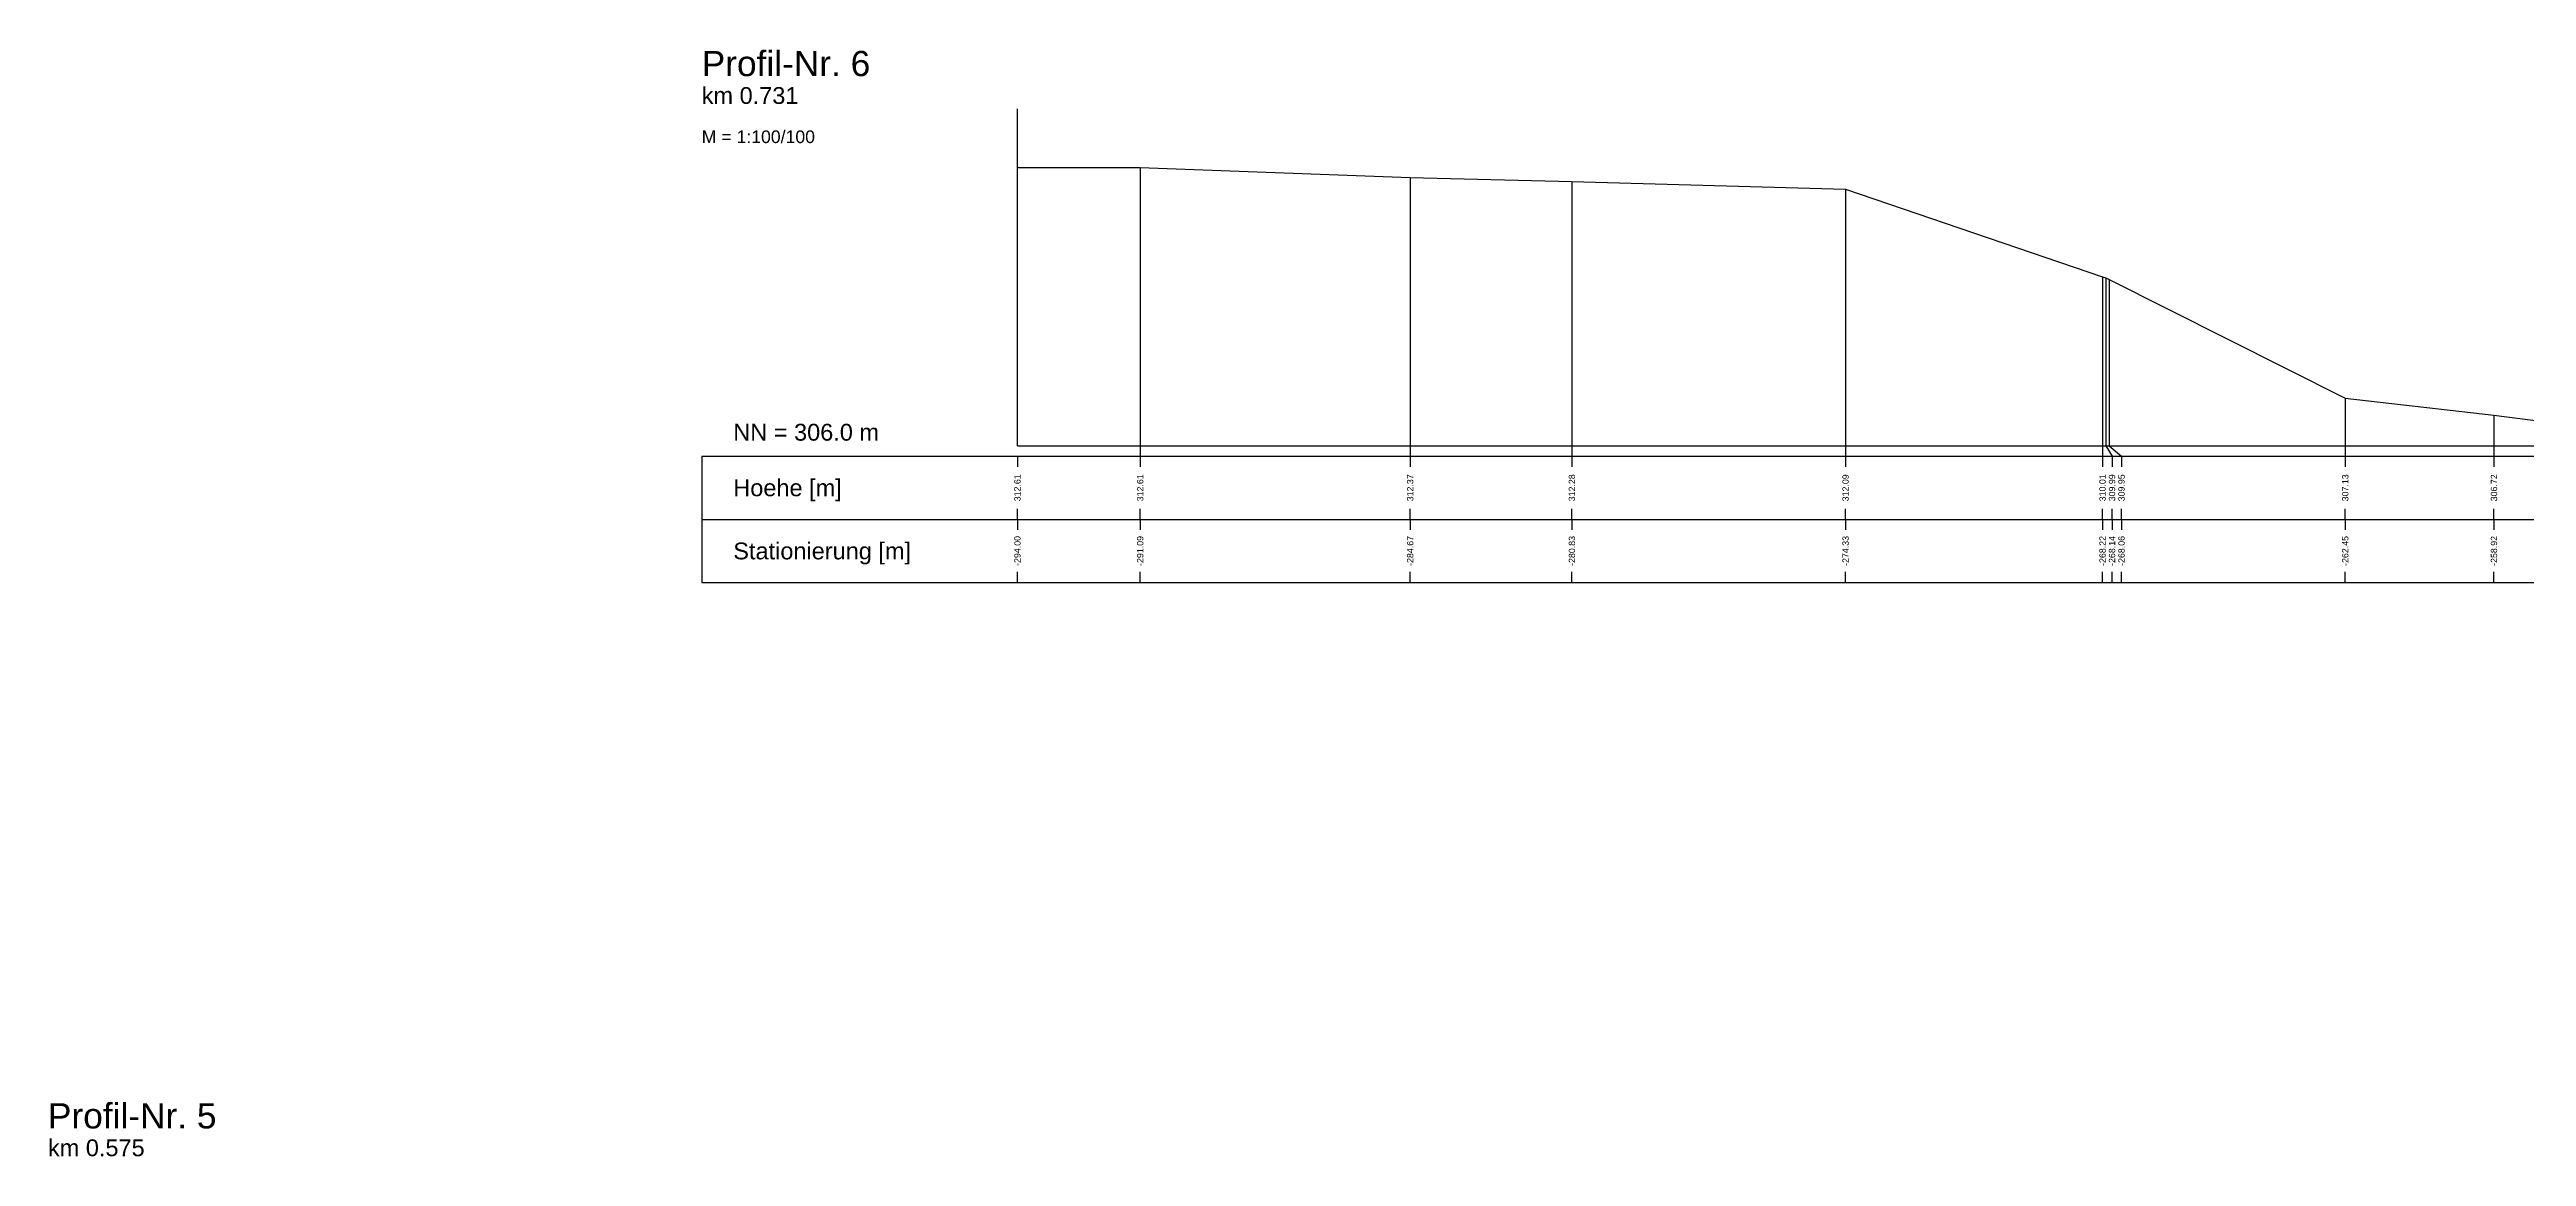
# Model space of a CAD drawing. Header units: millimetres. Extents: x -170 to 301, y 153 to 290.
# Drawn here: x -170 to -111.1, y 264.1 to 290.4 of the extents above; entities that cross this region are included whole.
import ezdxf
from ezdxf.enums import TextEntityAlignment as Align

# ---------------------------------------------------------------- set-up
doc = ezdxf.new("R2010")
doc.units = ezdxf.units.MM
doc.styles.get("Standard").update_dxf_attribs({"font": 'arial.ttf'})

msp = doc.modelspace()

# ---------------------------------------------------------------- linework, layer by layer
at = {"layer": 'band'}
for p, q in [((-147.002, 280.75), (-147.002, 280.5)), ((-144.084, 280.75), (-144.084, 280.5)), ((-137.67, 280.75), (-137.67, 280.5)), ((-133.827, 280.75), (-133.827, 280.5)), ((-127.325, 280.75), (-127.325, 280.5)), ((-121.22, 280.75), (-121.22, 280.5)), ((-120.995, 280.75), (-120.995, 280.5)), ((-120.77, 280.75), (-120.77, 280.5)), ((-115.453, 280.75), (-115.453, 280.5)), ((-111.92, 280.75), (-111.92, 280.5)), ((-147.002, 279.25), (-147.002, 279.5)), ((-147.002, 279.25), (-147.002, 279)), ((-144.084, 279.25), (-144.084, 279.5)), ((-144.084, 279.25), (-144.084, 279)), ((-137.67, 279.25), (-137.67, 279.5)), ((-137.67, 279.25), (-137.67, 279)), ((-133.827, 279.25), (-133.827, 279.5)), ((-133.827, 279.25), (-133.827, 279)), ((-127.325, 279.25), (-127.325, 279.5)), ((-127.325, 279.25), (-127.325, 279)), ((-121.22, 279.25), (-121.22, 279.5)), ((-121.22, 279.25), (-121.22, 279)), ((-120.995, 279.25), (-120.995, 279.5)), ((-120.995, 279.25), (-120.995, 279)), ((-120.77, 279.25), (-120.77, 279.5)), ((-120.77, 279.25), (-120.77, 279)), ((-115.453, 279.25), (-115.453, 279.5)), ((-115.453, 279.25), (-115.453, 279)), ((-111.92, 279.25), (-111.92, 279.5)), ((-111.92, 279.25), (-111.92, 279)), ((-147.002, 277.75), (-147.002, 278)), ((-144.084, 277.75), (-144.084, 278)), ((-137.67, 277.75), (-137.67, 278)), ((-133.827, 277.75), (-133.827, 278)), ((-127.325, 277.75), (-127.325, 278)), ((-121.22, 277.75), (-121.22, 278)), ((-120.995, 277.75), (-120.995, 278)), ((-120.77, 277.75), (-120.77, 278)), ((-115.453, 277.75), (-115.453, 278)), ((-111.92, 277.75), (-111.92, 278))]:
    msp.add_line(p, q, dxfattribs=at)
at = {"layer": 'frame'}
for p, q in [((-147.002, 281), (-147.002, 289)), ((-154.502, 280.75), (301.326, 280.75)), ((-154.502, 280.75), (-154.502, 279.25)), ((-147.002, 281), (301.326, 281)), ((-154.502, 279.25), (301.326, 279.25)), ((-154.502, 279.25), (-154.502, 277.75)), ((-154.502, 277.75), (301.326, 277.75))]:
    msp.add_line(p, q, dxfattribs=at)
at = {"layer": 'marker', "color": 253}
for p, q in [((-144.084, 287.61), (-144.084, 281)), ((-137.67, 287.372), (-137.67, 281)), ((-133.827, 287.28), (-133.827, 281)), ((-127.325, 287.091), (-127.325, 281)), ((-121.22, 285.014), (-121.22, 281)), ((-121.138, 284.986), (-121.138, 281)), ((-121.061, 284.946), (-121.061, 281)), ((-115.453, 282.132), (-115.453, 281)), ((-111.92, 281.723), (-111.92, 281)), ((-144.084, 281), (-144.084, 280.75)), ((-137.67, 281), (-137.67, 280.75)), ((-133.827, 281), (-133.827, 280.75)), ((-127.325, 281), (-127.325, 280.75)), ((-121.22, 281), (-121.22, 280.75)), ((-121.138, 281), (-120.995, 280.75)), ((-121.061, 281), (-120.77, 280.75)), ((-115.453, 281), (-115.453, 280.75)), ((-111.92, 281), (-111.92, 280.75))]:
    msp.add_line(p, q, dxfattribs=at)
at = {"layer": 'profile'}
msp.add_lwpolyline([(-147.002, 287.61), (-144.084, 287.61), (-137.67, 287.372), (-133.827, 287.28), (-127.325, 287.091), (-121.22, 285.014), (-121.138, 284.986), (-121.061, 284.946), (-115.453, 282.132), (-111.92, 281.723), (-110.376, 281.53)], dxfattribs=at)

# ---------------------------------------------------------------- texts
for s, height, p in [('Profil-Nr. 6', 0.6, (-154.502, 289.6)), ('km 0.731', 0.4, (-154.502, 289)), ('M = 1:100/100', 0.3, (-154.502, 288.1)), ('NN = 306.0 m', 0.4, (-153.752, 281)), ('Profil-Nr. 5', 0.6, (-170.035, 264.6)), ('km 0.575', 0.4, (-170.035, 264))]:
    msp.add_text(s, height=height).set_placement(p, align=Align.BOTTOM_LEFT)
for s, p in [('Hoehe [m]', (-153.752, 280)), ('Stationierung [m]', (-153.752, 278.5))]:
    msp.add_text(s, height=0.4).set_placement(p, align=Align.MIDDLE_LEFT)
for s, p in [('312.61', (-147.002, 280)), ('312.61', (-144.084, 280)), ('312.37', (-137.67, 280)), ('312.28', (-133.827, 280)), ('312.09', (-127.325, 280)), ('310.01', (-121.22, 280)), ('309.99', (-120.995, 280)), ('309.95', (-120.77, 280)), ('307.13', (-115.453, 280)), ('306.72', (-111.92, 280)), ('-294.00', (-147.002, 278.5)), ('-291.09', (-144.084, 278.5)), ('-284.67', (-137.67, 278.5)), ('-280.83', (-133.827, 278.5)), ('-274.33', (-127.325, 278.5)), ('-268.22', (-121.22, 278.5)), ('-268.14', (-120.995, 278.5)), ('-268.06', (-120.77, 278.5)), ('-262.45', (-115.453, 278.5)), ('-258.92', (-111.92, 278.5))]:
    msp.add_text(s, height=0.15, rotation=90).set_placement(p, align=Align.MIDDLE)

doc.saveas('drawing.dxf')
